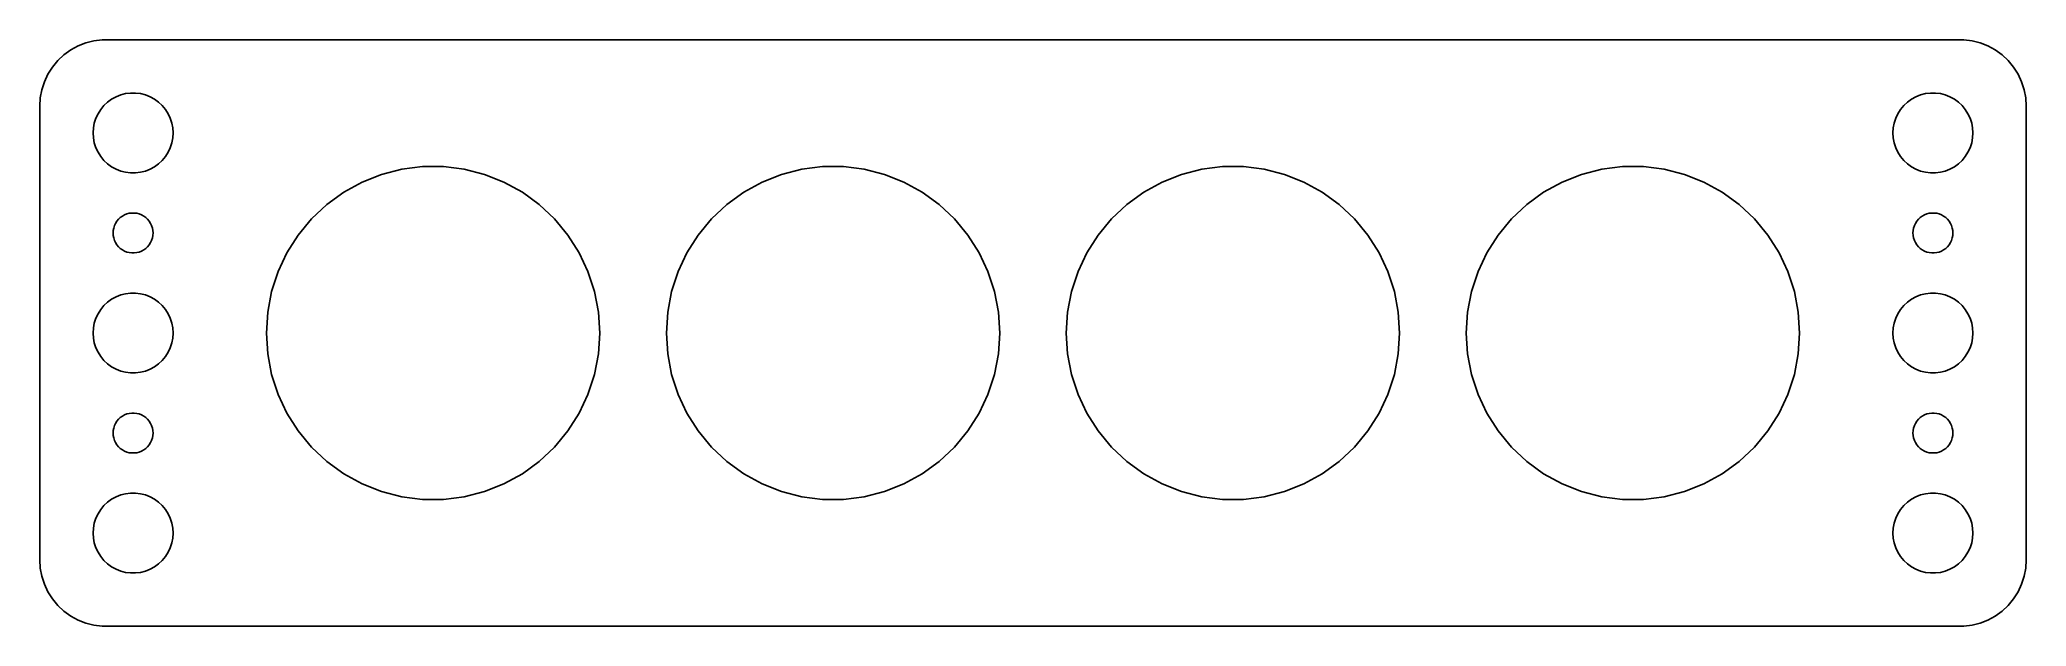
# Model space of a CAD drawing. Header units: metres. Extents: x -74 to 74, y -22 to 22.
import ezdxf

# ---------------------------------------------------------------- set-up
doc = ezdxf.new("R2010")
doc.units = ezdxf.units.M

msp = doc.modelspace()

# ---------------------------------------------------------------- linework, layer by layer
for p, q in [((-72.1791, 21.2216), (-72.6871, 20.8526)), ((-71.6289, 21.5241), (-72.1791, 21.2216)), ((-71.0451, 21.7553), (-71.6289, 21.5241)), ((-70.4369, 21.9114), (-71.0451, 21.7553)), ((-69.8139, 21.9901), (-70.4369, 21.9114)), ((69.8139, 21.9901), (-69.8139, 21.9901)), ((70.4369, 21.9114), (69.8139, 21.9901)), ((71.0451, 21.7553), (70.4369, 21.9114)), ((71.6289, 21.5241), (71.0451, 21.7553)), ((72.1791, 21.2216), (71.6289, 21.5241)), ((72.6871, 20.8526), (72.1791, 21.2216)), ((-73.8815, 19.4088), (-74.1489, 18.8406)), ((-73.5451, 19.9389), (-73.8815, 19.4088)), ((-73.1448, 20.4227), (-73.5451, 19.9389)), ((-72.6871, 20.8526), (-73.1448, 20.4227)), ((73.1448, 20.4227), (72.6871, 20.8526)), ((73.5451, 19.9389), (73.1448, 20.4227)), ((73.8815, 19.4088), (73.5451, 19.9389)), ((74.1489, 18.8406), (73.8815, 19.4088)), ((-74.3429, 18.2434), (-74.4606, 17.6267)), ((-74.1489, 18.8406), (-74.3429, 18.2434)), ((-68.427, 17.8532), (-68.0621, 17.9469)), ((-68.0621, 17.9469), (-67.6884, 17.9941)), ((-67.6884, 17.9941), (-67.3116, 17.9941)), ((-67.3116, 17.9941), (-66.9379, 17.9469)), ((-66.9379, 17.9469), (-66.573, 17.8532)), ((66.573, 17.8532), (66.9379, 17.9469)), ((66.9379, 17.9469), (67.3116, 17.9941)), ((67.3116, 17.9941), (67.6884, 17.9941)), ((67.6884, 17.9941), (68.0621, 17.9469)), ((68.0621, 17.9469), (68.427, 17.8532)), ((74.3429, 18.2434), (74.1489, 18.8406)), ((74.4606, 17.6267), (74.3429, 18.2434)), ((-74.4606, 17.6267), (-74.5, 17)), ((-74.5, 17), (-74.5, -17)), ((-70.2893, 16.1044), (-70.1289, 16.4453)), ((-70.1289, 16.4453), (-69.927, 16.7634)), ((-69.927, 16.7634), (-69.6869, 17.0536)), ((-69.6869, 17.0536), (-69.4123, 17.3115)), ((-69.4123, 17.3115), (-69.1075, 17.533)), ((-69.1075, 17.533), (-68.7773, 17.7145)), ((-68.7773, 17.7145), (-68.427, 17.8532)), ((-66.573, 17.8532), (-66.2227, 17.7145)), ((-66.2227, 17.7145), (-65.8925, 17.533)), ((-65.8925, 17.533), (-65.5877, 17.3115)), ((-65.5877, 17.3115), (-65.3131, 17.0536)), ((-65.3131, 17.0536), (-65.073, 16.7634)), ((-65.073, 16.7634), (-64.8711, 16.4453)), ((-64.8711, 16.4453), (-64.7107, 16.1044)), ((64.7107, 16.1044), (64.8711, 16.4453)), ((64.8711, 16.4453), (65.073, 16.7634)), ((65.073, 16.7634), (65.3131, 17.0536)), ((65.3131, 17.0536), (65.5877, 17.3115)), ((65.5877, 17.3115), (65.8925, 17.533)), ((65.8925, 17.533), (66.2227, 17.7145)), ((66.2227, 17.7145), (66.573, 17.8532)), ((68.427, 17.8532), (68.7773, 17.7145)), ((68.7773, 17.7145), (69.1075, 17.533)), ((69.1075, 17.533), (69.4123, 17.3115)), ((69.4123, 17.3115), (69.6869, 17.0536)), ((69.6869, 17.0536), (69.927, 16.7634)), ((69.927, 16.7634), (70.1289, 16.4453)), ((70.1289, 16.4453), (70.2893, 16.1044)), ((74.5, 17), (74.4606, 17.6267)), ((74.5, -17), (74.5, 17)), ((-70.5, 15), (-70.4763, 15.376)), ((-70.4763, 14.624), (-70.5, 15)), ((-70.4763, 15.376), (-70.4057, 15.7461)), ((-70.4057, 15.7461), (-70.2893, 16.1044)), ((-64.7107, 16.1044), (-64.5943, 15.7461)), ((-64.5943, 15.7461), (-64.5237, 15.376)), ((-64.5237, 15.376), (-64.5, 15)), ((-64.5, 15), (-64.5237, 14.624)), ((64.5, 15), (64.5237, 15.376)), ((64.5237, 14.624), (64.5, 15)), ((64.5237, 15.376), (64.5943, 15.7461)), ((64.5943, 15.7461), (64.7107, 16.1044)), ((70.2893, 16.1044), (70.4057, 15.7461)), ((70.4057, 15.7461), (70.4763, 15.376)), ((70.4763, 15.376), (70.5, 15)), ((70.5, 15), (70.4763, 14.624)), ((-70.4057, 14.2539), (-70.4763, 14.624)), ((-70.2893, 13.8956), (-70.4057, 14.2539)), ((-70.1289, 13.5547), (-70.2893, 13.8956)), ((-69.927, 13.2366), (-70.1289, 13.5547)), ((-64.8711, 13.5547), (-65.073, 13.2366)), ((-64.7107, 13.8956), (-64.8711, 13.5547)), ((-64.5943, 14.2539), (-64.7107, 13.8956)), ((-64.5237, 14.624), (-64.5943, 14.2539)), ((64.5943, 14.2539), (64.5237, 14.624)), ((64.7107, 13.8956), (64.5943, 14.2539)), ((64.8711, 13.5547), (64.7107, 13.8956)), ((65.073, 13.2366), (64.8711, 13.5547)), ((70.1289, 13.5547), (69.927, 13.2366)), ((70.2893, 13.8956), (70.1289, 13.5547)), ((70.4057, 14.2539), (70.2893, 13.8956)), ((70.4763, 14.624), (70.4057, 14.2539)), ((-69.6869, 12.9464), (-69.927, 13.2366)), ((-69.4123, 12.6884), (-69.6869, 12.9464)), ((-69.1075, 12.467), (-69.4123, 12.6884)), ((-68.7773, 12.2855), (-69.1075, 12.467)), ((-68.427, 12.1468), (-68.7773, 12.2855)), ((-68.0621, 12.0531), (-68.427, 12.1468)), ((-67.6884, 12.0059), (-68.0621, 12.0531)), ((-67.3116, 12.0059), (-67.6884, 12.0059)), ((-66.9379, 12.0531), (-67.3116, 12.0059)), ((-66.573, 12.1468), (-66.9379, 12.0531)), ((-66.2227, 12.2855), (-66.573, 12.1468)), ((-65.8925, 12.467), (-66.2227, 12.2855)), ((-65.5877, 12.6884), (-65.8925, 12.467)), ((-65.3131, 12.9464), (-65.5877, 12.6884)), ((-65.073, 13.2366), (-65.3131, 12.9464)), ((-48.8627, 11.8882), (-47.3423, 12.2786)), ((-47.3423, 12.2786), (-45.7849, 12.4753)), ((-45.7849, 12.4753), (-44.2151, 12.4753)), ((-44.2151, 12.4753), (-42.6577, 12.2786)), ((-42.6577, 12.2786), (-41.1373, 11.8882)), ((-18.8627, 11.8882), (-17.3423, 12.2786)), ((-17.3423, 12.2786), (-15.7849, 12.4753)), ((-15.7849, 12.4753), (-14.2151, 12.4753)), ((-14.2151, 12.4753), (-12.6577, 12.2786)), ((-12.6577, 12.2786), (-11.1373, 11.8882)), ((11.1373, 11.8882), (12.6577, 12.2786)), ((12.6577, 12.2786), (14.2151, 12.4753)), ((14.2151, 12.4753), (15.7849, 12.4753)), ((15.7849, 12.4753), (17.3423, 12.2786)), ((17.3423, 12.2786), (18.8627, 11.8882)), ((41.1373, 11.8882), (42.6577, 12.2786)), ((42.6577, 12.2786), (44.2151, 12.4753)), ((44.2151, 12.4753), (45.7849, 12.4753)), ((45.7849, 12.4753), (47.3423, 12.2786)), ((47.3423, 12.2786), (48.8627, 11.8882)), ((65.3131, 12.9464), (65.073, 13.2366)), ((65.5877, 12.6884), (65.3131, 12.9464)), ((65.8925, 12.467), (65.5877, 12.6884)), ((66.2227, 12.2855), (65.8925, 12.467)), ((66.573, 12.1468), (66.2227, 12.2855)), ((66.9379, 12.0531), (66.573, 12.1468)), ((67.3116, 12.0059), (66.9379, 12.0531)), ((67.6884, 12.0059), (67.3116, 12.0059)), ((68.0621, 12.0531), (67.6884, 12.0059)), ((68.427, 12.1468), (68.0621, 12.0531)), ((68.7773, 12.2855), (68.427, 12.1468)), ((69.1075, 12.467), (68.7773, 12.2855)), ((69.4123, 12.6884), (69.1075, 12.467)), ((69.6869, 12.9464), (69.4123, 12.6884)), ((69.927, 13.2366), (69.6869, 12.9464)), ((-52.9678, 9.63141), (-51.6978, 10.5541)), ((-51.6978, 10.5541), (-50.3222, 11.3103)), ((-50.3222, 11.3103), (-48.8627, 11.8882)), ((-41.1373, 11.8882), (-39.6777, 11.3103)), ((-39.6777, 11.3103), (-38.3022, 10.5541)), ((-38.3022, 10.5541), (-37.0322, 9.63141)), ((-22.9678, 9.63141), (-21.6978, 10.5541)), ((-21.6978, 10.5541), (-20.3222, 11.3103)), ((-20.3222, 11.3103), (-18.8627, 11.8882)), ((-11.1373, 11.8882), (-9.67775, 11.3103)), ((-9.67775, 11.3103), (-8.30215, 10.5541)), ((-8.30215, 10.5541), (-7.0322, 9.63141)), ((7.0322, 9.63141), (8.30215, 10.5541)), ((8.30215, 10.5541), (9.67775, 11.3103)), ((9.67775, 11.3103), (11.1373, 11.8882)), ((18.8627, 11.8882), (20.3222, 11.3103)), ((20.3222, 11.3103), (21.6978, 10.5541)), ((21.6978, 10.5541), (22.9678, 9.63141)), ((37.0322, 9.63141), (38.3022, 10.5541)), ((38.3022, 10.5541), (39.6777, 11.3103)), ((39.6777, 11.3103), (41.1373, 11.8882)), ((48.8627, 11.8882), (50.3222, 11.3103)), ((50.3222, 11.3103), (51.6978, 10.5541)), ((51.6978, 10.5541), (52.9678, 9.63141)), ((-67.9635, 8.92657), (-67.7811, 8.97342)), ((-67.7811, 8.97342), (-67.5942, 8.99704)), ((-67.5942, 8.99704), (-67.4058, 8.99704)), ((-67.4058, 8.99704), (-67.2189, 8.97342)), ((-67.2189, 8.97342), (-67.0365, 8.92657)), ((-54.1121, 8.55682), (-52.9678, 9.63141)), ((-37.0322, 9.63141), (-35.8879, 8.55682)), ((-24.1121, 8.55682), (-22.9678, 9.63141)), ((-7.0322, 9.63141), (-5.88788, 8.55682)), ((5.88788, 8.55682), (7.0322, 9.63141)), ((22.9678, 9.63141), (24.1121, 8.55682)), ((35.8879, 8.55682), (37.0322, 9.63141)), ((52.9678, 9.63141), (54.1121, 8.55682)), ((67.0365, 8.92657), (67.2189, 8.97342)), ((67.2189, 8.97342), (67.4058, 8.99704)), ((67.4058, 8.99704), (67.5942, 8.99704)), ((67.5942, 8.99704), (67.7811, 8.97342)), ((67.7811, 8.97342), (67.9635, 8.92657)), ((-69, 7.5), (-68.9882, 7.68799)), ((-68.9882, 7.312), (-69, 7.5)), ((-68.9882, 7.68799), (-68.9529, 7.87303)), ((-68.9529, 7.87303), (-68.8947, 8.05219)), ((-68.8947, 8.05219), (-68.8145, 8.22263)), ((-68.8145, 8.22263), (-68.7135, 8.38167)), ((-68.7135, 8.38167), (-68.5934, 8.52681)), ((-68.5934, 8.52681), (-68.4561, 8.65576)), ((-68.4561, 8.65576), (-68.3037, 8.76648)), ((-68.3037, 8.76648), (-68.1387, 8.85724)), ((-68.1387, 8.85724), (-67.9635, 8.92657)), ((-67.0365, 8.92657), (-66.8613, 8.85724)), ((-66.8613, 8.85724), (-66.6963, 8.76648)), ((-66.6963, 8.76648), (-66.5439, 8.65576)), ((-66.5439, 8.65576), (-66.4065, 8.52681)), ((-66.4065, 8.52681), (-66.2865, 8.38167)), ((-66.2865, 8.38167), (-66.1855, 8.22263)), ((-66.1855, 8.22263), (-66.1053, 8.05219)), ((-66.1053, 8.05219), (-66.0471, 7.87303)), ((-66.0471, 7.87303), (-66.0118, 7.68799)), ((-66.0118, 7.68799), (-66, 7.5)), ((-66, 7.5), (-66.0118, 7.312)), ((-55.1127, 7.34731), (-54.1121, 8.55682)), ((-35.8879, 8.55682), (-34.8873, 7.34731)), ((-25.1127, 7.34731), (-24.1121, 8.55682)), ((-5.88788, 8.55682), (-4.88728, 7.34731)), ((4.88728, 7.34731), (5.88788, 8.55682)), ((24.1121, 8.55682), (25.1127, 7.34731)), ((34.8873, 7.34731), (35.8879, 8.55682)), ((54.1121, 8.55682), (55.1127, 7.34731)), ((66, 7.5), (66.0118, 7.68799)), ((66.0118, 7.312), (66, 7.5)), ((66.0118, 7.68799), (66.0471, 7.87303)), ((66.0471, 7.87303), (66.1053, 8.05219)), ((66.1053, 8.05219), (66.1855, 8.22263)), ((66.1855, 8.22263), (66.2865, 8.38167)), ((66.2865, 8.38167), (66.4065, 8.52681)), ((66.4065, 8.52681), (66.5439, 8.65576)), ((66.5439, 8.65576), (66.6963, 8.76648)), ((66.6963, 8.76648), (66.8613, 8.85724)), ((66.8613, 8.85724), (67.0365, 8.92657)), ((67.9635, 8.92657), (68.1387, 8.85724)), ((68.1387, 8.85724), (68.3037, 8.76648)), ((68.3037, 8.76648), (68.4561, 8.65576)), ((68.4561, 8.65576), (68.5934, 8.52681)), ((68.5934, 8.52681), (68.7135, 8.38167)), ((68.7135, 8.38167), (68.8145, 8.22263)), ((68.8145, 8.22263), (68.8947, 8.05219)), ((68.8947, 8.05219), (68.9529, 7.87303)), ((68.9529, 7.87303), (68.9882, 7.68799)), ((68.9882, 7.68799), (69, 7.5)), ((69, 7.5), (68.9882, 7.312)), ((-68.9529, 7.12695), (-68.9882, 7.312)), ((-68.8947, 6.9478), (-68.9529, 7.12695)), ((-68.8145, 6.77736), (-68.8947, 6.9478)), ((-68.7135, 6.61832), (-68.8145, 6.77736)), ((-68.5934, 6.47318), (-68.7135, 6.61832)), ((-68.4561, 6.34422), (-68.5934, 6.47318)), ((-68.3037, 6.23351), (-68.4561, 6.34422)), ((-68.1387, 6.14275), (-68.3037, 6.23351)), ((-67.9635, 6.07341), (-68.1387, 6.14275)), ((-67.7811, 6.02657), (-67.9635, 6.07341)), ((-67.5942, 6.00294), (-67.7811, 6.02657)), ((-67.4058, 6.00294), (-67.5942, 6.00294)), ((-67.2189, 6.02657), (-67.4058, 6.00294)), ((-67.0365, 6.07341), (-67.2189, 6.02657)), ((-66.8613, 6.14275), (-67.0365, 6.07341)), ((-66.6963, 6.23351), (-66.8613, 6.14275)), ((-66.5439, 6.34422), (-66.6963, 6.23351)), ((-66.4065, 6.47318), (-66.5439, 6.34422)), ((-66.2865, 6.61832), (-66.4065, 6.47318)), ((-66.1855, 6.77736), (-66.2865, 6.61832)), ((-66.1053, 6.9478), (-66.1855, 6.77736)), ((-66.0471, 7.12695), (-66.1053, 6.9478)), ((-66.0118, 7.312), (-66.0471, 7.12695)), ((-56.6222, 4.60155), (-55.9538, 6.02191)), ((-55.9538, 6.02191), (-55.1127, 7.34731)), ((-34.8873, 7.34731), (-34.0462, 6.02191)), ((-34.0462, 6.02191), (-33.3778, 4.60155)), ((-26.6222, 4.60155), (-25.9538, 6.02191)), ((-25.9538, 6.02191), (-25.1127, 7.34731)), ((-4.88728, 7.34731), (-4.04616, 6.02191)), ((-4.04616, 6.02191), (-3.37779, 4.60155)), ((3.37779, 4.60155), (4.04616, 6.02191)), ((4.04616, 6.02191), (4.88728, 7.34731)), ((25.1127, 7.34731), (25.9538, 6.02191)), ((25.9538, 6.02191), (26.6222, 4.60155)), ((33.3778, 4.60155), (34.0462, 6.02191)), ((34.0462, 6.02191), (34.8873, 7.34731)), ((55.1127, 7.34731), (55.9538, 6.02191)), ((55.9538, 6.02191), (56.6222, 4.60155)), ((66.0471, 7.12695), (66.0118, 7.312)), ((66.1053, 6.9478), (66.0471, 7.12695)), ((66.1855, 6.77736), (66.1053, 6.9478)), ((66.2865, 6.61832), (66.1855, 6.77736)), ((66.4065, 6.47318), (66.2865, 6.61832)), ((66.5439, 6.34422), (66.4065, 6.47318)), ((66.6963, 6.23351), (66.5439, 6.34422)), ((66.8613, 6.14275), (66.6963, 6.23351)), ((67.0365, 6.07341), (66.8613, 6.14275)), ((67.2189, 6.02657), (67.0365, 6.07341)), ((67.4058, 6.00294), (67.2189, 6.02657)), ((67.5942, 6.00294), (67.4058, 6.00294)), ((67.7811, 6.02657), (67.5942, 6.00294)), ((67.9635, 6.07341), (67.7811, 6.02657)), ((68.1387, 6.14275), (67.9635, 6.07341)), ((68.3037, 6.23351), (68.1387, 6.14275)), ((68.4561, 6.34422), (68.3037, 6.23351)), ((68.5934, 6.47318), (68.4561, 6.34422)), ((68.7135, 6.61832), (68.5934, 6.47318)), ((68.8145, 6.77736), (68.7135, 6.61832)), ((68.8947, 6.9478), (68.8145, 6.77736)), ((68.9529, 7.12695), (68.8947, 6.9478)), ((68.9882, 7.312), (68.9529, 7.12695)), ((-57.1073, 3.10861), (-56.6222, 4.60155)), ((-33.3778, 4.60155), (-32.8927, 3.10861)), ((-27.1073, 3.10861), (-26.6222, 4.60155)), ((-3.37779, 4.60155), (-2.8927, 3.10861)), ((2.8927, 3.10861), (3.37779, 4.60155)), ((26.6222, 4.60155), (27.1073, 3.10861)), ((32.8927, 3.10861), (33.3778, 4.60155)), ((56.6222, 4.60155), (57.1073, 3.10861)), ((-68.0621, 2.94685), (-67.6884, 2.99408)), ((-67.6884, 2.99408), (-67.3116, 2.99408)), ((-67.3116, 2.99408), (-66.9379, 2.94685)), ((-57.4014, 1.56665), (-57.1073, 3.10861)), ((-32.8927, 3.10861), (-32.5986, 1.56665)), ((-27.4014, 1.56665), (-27.1073, 3.10861)), ((-2.8927, 3.10861), (-2.59856, 1.56665)), ((2.59856, 1.56665), (2.8927, 3.10861)), ((27.1073, 3.10861), (27.4014, 1.56665)), ((32.5986, 1.56665), (32.8927, 3.10861)), ((57.1073, 3.10861), (57.4014, 1.56665)), ((66.9379, 2.94685), (67.3116, 2.99408)), ((67.3116, 2.99408), (67.6884, 2.99408)), ((67.6884, 2.99408), (68.0621, 2.94685)), ((-70.1289, 1.44525), (-69.927, 1.76335)), ((-69.927, 1.76335), (-69.6869, 2.05363)), ((-69.6869, 2.05363), (-69.4123, 2.31154)), ((-69.4123, 2.31154), (-69.1075, 2.53297)), ((-69.1075, 2.53297), (-68.7773, 2.71448)), ((-68.7773, 2.71448), (-68.427, 2.85316)), ((-68.427, 2.85316), (-68.0621, 2.94685)), ((-66.9379, 2.94685), (-66.573, 2.85316)), ((-66.573, 2.85316), (-66.2227, 2.71448)), ((-66.2227, 2.71448), (-65.8925, 2.53297)), ((-65.8925, 2.53297), (-65.5877, 2.31154)), ((-65.5877, 2.31154), (-65.3131, 2.05363)), ((-65.3131, 2.05363), (-65.073, 1.76335)), ((-65.073, 1.76335), (-64.8711, 1.44525)), ((-57.5, 0), (-57.4014, 1.56665)), ((-32.5986, 1.56665), (-32.5, 0)), ((-27.5, 0), (-27.4014, 1.56665)), ((-2.59856, 1.56665), (-2.5, 0)), ((2.5, 0), (2.59856, 1.56665)), ((27.4014, 1.56665), (27.5, 0)), ((32.5, 0), (32.5986, 1.56665)), ((57.4014, 1.56665), (57.5, 0)), ((64.8711, 1.44525), (65.073, 1.76335)), ((65.073, 1.76335), (65.3131, 2.05363)), ((65.3131, 2.05363), (65.5877, 2.31154)), ((65.5877, 2.31154), (65.8925, 2.53297)), ((65.8925, 2.53297), (66.2227, 2.71448)), ((66.2227, 2.71448), (66.573, 2.85316)), ((66.573, 2.85316), (66.9379, 2.94685)), ((68.0621, 2.94685), (68.427, 2.85316)), ((68.427, 2.85316), (68.7773, 2.71448)), ((68.7773, 2.71448), (69.1075, 2.53297)), ((69.1075, 2.53297), (69.4123, 2.31154)), ((69.4123, 2.31154), (69.6869, 2.05363)), ((69.6869, 2.05363), (69.927, 1.76335)), ((69.927, 1.76335), (70.1289, 1.44525)), ((-70.5, 0), (-70.4763, 0.37599)), ((-70.4763, -0.37599), (-70.5, 0)), ((-70.4763, 0.37599), (-70.4057, 0.74606)), ((-70.4057, 0.74606), (-70.2893, 1.10437)), ((-70.2893, 1.10437), (-70.1289, 1.44525)), ((-64.8711, 1.44525), (-64.7107, 1.10437)), ((-64.7107, 1.10437), (-64.5943, 0.74606)), ((-64.5943, 0.74606), (-64.5237, 0.37599)), ((-64.5237, 0.37599), (-64.5, 0)), ((-64.5, 0), (-64.5237, -0.37599)), ((-57.4014, -1.56665), (-57.5, 0)), ((-32.5, 0), (-32.5986, -1.56665)), ((-27.4014, -1.56665), (-27.5, 0)), ((-2.5, 0), (-2.59856, -1.56665)), ((2.59856, -1.56665), (2.5, 0)), ((27.5, 0), (27.4014, -1.56665)), ((32.5986, -1.56665), (32.5, 0)), ((57.5, 0), (57.4014, -1.56665)), ((64.5, 0), (64.5237, 0.37599)), ((64.5237, -0.37599), (64.5, 0)), ((64.5237, 0.37599), (64.5943, 0.74606)), ((64.5943, 0.74606), (64.7107, 1.10437)), ((64.7107, 1.10437), (64.8711, 1.44525)), ((70.1289, 1.44525), (70.2893, 1.10437)), ((70.2893, 1.10437), (70.4057, 0.74606)), ((70.4057, 0.74606), (70.4763, 0.37599)), ((70.4763, 0.37599), (70.5, 0)), ((70.5, 0), (70.4763, -0.37599)), ((-70.4057, -0.74606), (-70.4763, -0.37599)), ((-70.2893, -1.10437), (-70.4057, -0.74606)), ((-70.1289, -1.44525), (-70.2893, -1.10437)), ((-69.927, -1.76335), (-70.1289, -1.44525)), ((-64.8711, -1.44525), (-65.073, -1.76335)), ((-64.7107, -1.10437), (-64.8711, -1.44525)), ((-64.5943, -0.74606), (-64.7107, -1.10437)), ((-64.5237, -0.37599), (-64.5943, -0.74606)), ((64.5943, -0.74606), (64.5237, -0.37599)), ((64.7107, -1.10437), (64.5943, -0.74606)), ((64.8711, -1.44525), (64.7107, -1.10437)), ((65.073, -1.76335), (64.8711, -1.44525)), ((70.1289, -1.44525), (69.927, -1.76335)), ((70.2893, -1.10437), (70.1289, -1.44525)), ((70.4057, -0.74606), (70.2893, -1.10437)), ((70.4763, -0.37599), (70.4057, -0.74606)), ((-69.6869, -2.05363), (-69.927, -1.76335)), ((-69.4123, -2.31154), (-69.6869, -2.05363)), ((-69.1075, -2.53297), (-69.4123, -2.31154)), ((-68.7773, -2.71448), (-69.1075, -2.53297)), ((-68.427, -2.85316), (-68.7773, -2.71448)), ((-68.0621, -2.94685), (-68.427, -2.85316)), ((-67.6884, -2.99408), (-68.0621, -2.94685)), ((-66.9379, -2.94685), (-67.3116, -2.99408)), ((-66.573, -2.85316), (-66.9379, -2.94685)), ((-66.2227, -2.71448), (-66.573, -2.85316)), ((-65.8925, -2.53297), (-66.2227, -2.71448)), ((-65.5877, -2.31154), (-65.8925, -2.53297)), ((-65.3131, -2.05363), (-65.5877, -2.31154)), ((-65.073, -1.76335), (-65.3131, -2.05363)), ((-57.1073, -3.10861), (-57.4014, -1.56665)), ((-32.5986, -1.56665), (-32.8927, -3.10861)), ((-27.1073, -3.10861), (-27.4014, -1.56665)), ((-2.59856, -1.56665), (-2.8927, -3.10861)), ((2.8927, -3.10861), (2.59856, -1.56665)), ((27.4014, -1.56665), (27.1073, -3.10861)), ((32.8927, -3.10861), (32.5986, -1.56665)), ((57.4014, -1.56665), (57.1073, -3.10861)), ((65.3131, -2.05363), (65.073, -1.76335)), ((65.5877, -2.31154), (65.3131, -2.05363)), ((65.8925, -2.53297), (65.5877, -2.31154)), ((66.2227, -2.71448), (65.8925, -2.53297)), ((66.573, -2.85316), (66.2227, -2.71448)), ((66.9379, -2.94685), (66.573, -2.85316)), ((67.3116, -2.99408), (66.9379, -2.94685)), ((68.0621, -2.94685), (67.6884, -2.99408)), ((68.427, -2.85316), (68.0621, -2.94685)), ((68.7773, -2.71448), (68.427, -2.85316)), ((69.1075, -2.53297), (68.7773, -2.71448)), ((69.4123, -2.31154), (69.1075, -2.53297)), ((69.6869, -2.05363), (69.4123, -2.31154)), ((69.927, -1.76335), (69.6869, -2.05363)), ((-67.3116, -2.99408), (-67.6884, -2.99408)), ((-56.6222, -4.60155), (-57.1073, -3.10861)), ((-32.8927, -3.10861), (-33.3778, -4.60155)), ((-26.6222, -4.60155), (-27.1073, -3.10861)), ((-2.8927, -3.10861), (-3.37779, -4.60155)), ((3.37779, -4.60155), (2.8927, -3.10861)), ((27.1073, -3.10861), (26.6222, -4.60155)), ((33.3778, -4.60155), (32.8927, -3.10861)), ((57.1073, -3.10861), (56.6222, -4.60155)), ((67.6884, -2.99408), (67.3116, -2.99408)), ((-55.9538, -6.02191), (-56.6222, -4.60155)), ((-33.3778, -4.60155), (-34.0462, -6.02191)), ((-25.9538, -6.02191), (-26.6222, -4.60155)), ((-3.37779, -4.60155), (-4.04616, -6.02191)), ((4.04616, -6.02191), (3.37779, -4.60155)), ((26.6222, -4.60155), (25.9538, -6.02191)), ((34.0462, -6.02191), (33.3778, -4.60155)), ((56.6222, -4.60155), (55.9538, -6.02191)), ((-69, -7.5), (-68.9882, -7.312)), ((-68.9882, -7.312), (-68.9529, -7.12695)), ((-68.9529, -7.12695), (-68.8947, -6.9478)), ((-68.8947, -6.9478), (-68.8145, -6.77736)), ((-68.8145, -6.77736), (-68.7135, -6.61832)), ((-68.7135, -6.61832), (-68.5934, -6.47318)), ((-68.5934, -6.47318), (-68.4561, -6.34422)), ((-68.4561, -6.34422), (-68.3037, -6.23351)), ((-68.3037, -6.23351), (-68.1387, -6.14275)), ((-68.1387, -6.14275), (-67.9635, -6.07341)), ((-67.9635, -6.07341), (-67.7811, -6.02657)), ((-67.7811, -6.02657), (-67.5942, -6.00294)), ((-67.5942, -6.00294), (-67.4058, -6.00294)), ((-67.4058, -6.00294), (-67.2189, -6.02657)), ((-67.2189, -6.02657), (-67.0365, -6.07341)), ((-67.0365, -6.07341), (-66.8613, -6.14275)), ((-66.8613, -6.14275), (-66.6963, -6.23351)), ((-66.6963, -6.23351), (-66.5439, -6.34422)), ((-66.5439, -6.34422), (-66.4065, -6.47318)), ((-66.4065, -6.47318), (-66.2865, -6.61832)), ((-66.2865, -6.61832), (-66.1855, -6.77736)), ((-66.1855, -6.77736), (-66.1053, -6.9478)), ((-66.1053, -6.9478), (-66.0471, -7.12695)), ((-66.0471, -7.12695), (-66.0118, -7.312)), ((-66.0118, -7.312), (-66, -7.5)), ((-55.1127, -7.34731), (-55.9538, -6.02191)), ((-54.1121, -8.55682), (-55.1127, -7.34731)), ((-34.8873, -7.34731), (-35.8879, -8.55682)), ((-34.0462, -6.02191), (-34.8873, -7.34731)), ((-25.1127, -7.34731), (-25.9538, -6.02191)), ((-24.1121, -8.55682), (-25.1127, -7.34731)), ((-4.88728, -7.34731), (-5.88788, -8.55682)), ((-4.04616, -6.02191), (-4.88728, -7.34731)), ((4.88728, -7.34731), (4.04616, -6.02191)), ((5.88788, -8.55682), (4.88728, -7.34731)), ((25.1127, -7.34731), (24.1121, -8.55682)), ((25.9538, -6.02191), (25.1127, -7.34731)), ((34.8873, -7.34731), (34.0462, -6.02191)), ((35.8879, -8.55682), (34.8873, -7.34731)), ((55.1127, -7.34731), (54.1121, -8.55682)), ((55.9538, -6.02191), (55.1127, -7.34731)), ((66, -7.5), (66.0118, -7.312)), ((66.0118, -7.312), (66.0471, -7.12695)), ((66.0471, -7.12695), (66.1053, -6.9478)), ((66.1053, -6.9478), (66.1855, -6.77736)), ((66.1855, -6.77736), (66.2865, -6.61832)), ((66.2865, -6.61832), (66.4065, -6.47318)), ((66.4065, -6.47318), (66.5439, -6.34422)), ((66.5439, -6.34422), (66.6963, -6.23351)), ((66.6963, -6.23351), (66.8613, -6.14275)), ((66.8613, -6.14275), (67.0365, -6.07341)), ((67.0365, -6.07341), (67.2189, -6.02657)), ((67.2189, -6.02657), (67.4058, -6.00294)), ((67.4058, -6.00294), (67.5942, -6.00294)), ((67.5942, -6.00294), (67.7811, -6.02657)), ((67.7811, -6.02657), (67.9635, -6.07341)), ((67.9635, -6.07341), (68.1387, -6.14275)), ((68.1387, -6.14275), (68.3037, -6.23351)), ((68.3037, -6.23351), (68.4561, -6.34422)), ((68.4561, -6.34422), (68.5934, -6.47318)), ((68.5934, -6.47318), (68.7135, -6.61832)), ((68.7135, -6.61832), (68.8145, -6.77736)), ((68.8145, -6.77736), (68.8947, -6.9478)), ((68.8947, -6.9478), (68.9529, -7.12695)), ((68.9529, -7.12695), (68.9882, -7.312)), ((68.9882, -7.312), (69, -7.5)), ((-68.9882, -7.68799), (-69, -7.5)), ((-68.9529, -7.87303), (-68.9882, -7.68799)), ((-68.8947, -8.05219), (-68.9529, -7.87303)), ((-68.8145, -8.22263), (-68.8947, -8.05219)), ((-68.7135, -8.38167), (-68.8145, -8.22263)), ((-68.5934, -8.52681), (-68.7135, -8.38167)), ((-68.4561, -8.65576), (-68.5934, -8.52681)), ((-68.3037, -8.76648), (-68.4561, -8.65576)), ((-68.1387, -8.85724), (-68.3037, -8.76648)), ((-67.9635, -8.92657), (-68.1387, -8.85724)), ((-67.7811, -8.97342), (-67.9635, -8.92657)), ((-67.0365, -8.92657), (-67.2189, -8.97342)), ((-66.8613, -8.85724), (-67.0365, -8.92657)), ((-66.6963, -8.76648), (-66.8613, -8.85724)), ((-66.5439, -8.65576), (-66.6963, -8.76648)), ((-66.4065, -8.52681), (-66.5439, -8.65576)), ((-66.2865, -8.38167), (-66.4065, -8.52681)), ((-66.1855, -8.22263), (-66.2865, -8.38167)), ((-66.1053, -8.05219), (-66.1855, -8.22263)), ((-66.0471, -7.87303), (-66.1053, -8.05219)), ((-66.0118, -7.68799), (-66.0471, -7.87303)), ((-66, -7.5), (-66.0118, -7.68799)), ((-52.9678, -9.63141), (-54.1121, -8.55682)), ((-35.8879, -8.55682), (-37.0322, -9.63141)), ((-22.9678, -9.63141), (-24.1121, -8.55682)), ((-5.88788, -8.55682), (-7.0322, -9.63141)), ((7.0322, -9.63141), (5.88788, -8.55682)), ((24.1121, -8.55682), (22.9678, -9.63141)), ((37.0322, -9.63141), (35.8879, -8.55682)), ((54.1121, -8.55682), (52.9678, -9.63141)), ((66.0118, -7.68799), (66, -7.5)), ((66.0471, -7.87303), (66.0118, -7.68799)), ((66.1053, -8.05219), (66.0471, -7.87303)), ((66.1855, -8.22263), (66.1053, -8.05219)), ((66.2865, -8.38167), (66.1855, -8.22263)), ((66.4065, -8.52681), (66.2865, -8.38167)), ((66.5439, -8.65576), (66.4065, -8.52681)), ((66.6963, -8.76648), (66.5439, -8.65576)), ((66.8613, -8.85724), (66.6963, -8.76648)), ((67.0365, -8.92657), (66.8613, -8.85724)), ((67.2189, -8.97342), (67.0365, -8.92657)), ((67.9635, -8.92657), (67.7811, -8.97342)), ((68.1387, -8.85724), (67.9635, -8.92657)), ((68.3037, -8.76648), (68.1387, -8.85724)), ((68.4561, -8.65576), (68.3037, -8.76648)), ((68.5934, -8.52681), (68.4561, -8.65576)), ((68.7135, -8.38167), (68.5934, -8.52681)), ((68.8145, -8.22263), (68.7135, -8.38167)), ((68.8947, -8.05219), (68.8145, -8.22263)), ((68.9529, -7.87303), (68.8947, -8.05219)), ((68.9882, -7.68799), (68.9529, -7.87303)), ((69, -7.5), (68.9882, -7.68799)), ((-67.5942, -8.99704), (-67.7811, -8.97342)), ((-67.4058, -8.99704), (-67.5942, -8.99704)), ((-67.2189, -8.97342), (-67.4058, -8.99704)), ((-51.6978, -10.5541), (-52.9678, -9.63141)), ((-37.0322, -9.63141), (-38.3022, -10.5541)), ((-21.6978, -10.5541), (-22.9678, -9.63141)), ((-7.0322, -9.63141), (-8.30215, -10.5541)), ((8.30215, -10.5541), (7.0322, -9.63141)), ((22.9678, -9.63141), (21.6978, -10.5541)), ((38.3022, -10.5541), (37.0322, -9.63141)), ((52.9678, -9.63141), (51.6978, -10.5541)), ((67.4058, -8.99704), (67.2189, -8.97342)), ((67.5942, -8.99704), (67.4058, -8.99704)), ((67.7811, -8.97342), (67.5942, -8.99704)), ((-50.3222, -11.3103), (-51.6978, -10.5541)), ((-48.8627, -11.8882), (-50.3222, -11.3103)), ((-47.3423, -12.2786), (-48.8627, -11.8882)), ((-41.1373, -11.8882), (-42.6577, -12.2786)), ((-39.6777, -11.3103), (-41.1373, -11.8882)), ((-38.3022, -10.5541), (-39.6777, -11.3103)), ((-20.3222, -11.3103), (-21.6978, -10.5541)), ((-18.8627, -11.8882), (-20.3222, -11.3103)), ((-17.3423, -12.2786), (-18.8627, -11.8882)), ((-11.1373, -11.8882), (-12.6577, -12.2786)), ((-9.67775, -11.3103), (-11.1373, -11.8882)), ((-8.30215, -10.5541), (-9.67775, -11.3103)), ((9.67775, -11.3103), (8.30215, -10.5541)), ((11.1373, -11.8882), (9.67775, -11.3103)), ((12.6577, -12.2786), (11.1373, -11.8882)), ((18.8627, -11.8882), (17.3423, -12.2786)), ((20.3222, -11.3103), (18.8627, -11.8882)), ((21.6978, -10.5541), (20.3222, -11.3103)), ((39.6777, -11.3103), (38.3022, -10.5541)), ((41.1373, -11.8882), (39.6777, -11.3103)), ((42.6577, -12.2786), (41.1373, -11.8882)), ((48.8627, -11.8882), (47.3423, -12.2786)), ((50.3222, -11.3103), (48.8627, -11.8882)), ((51.6978, -10.5541), (50.3222, -11.3103)), ((-70.1289, -13.5547), (-69.927, -13.2366)), ((-69.927, -13.2366), (-69.6869, -12.9464)), ((-69.6869, -12.9464), (-69.4123, -12.6884)), ((-69.4123, -12.6884), (-69.1075, -12.467)), ((-69.1075, -12.467), (-68.7773, -12.2855)), ((-68.7773, -12.2855), (-68.427, -12.1468)), ((-68.427, -12.1468), (-68.0621, -12.0531)), ((-68.0621, -12.0531), (-67.6884, -12.0059)), ((-67.6884, -12.0059), (-67.3116, -12.0059)), ((-67.3116, -12.0059), (-66.9379, -12.0531)), ((-66.9379, -12.0531), (-66.573, -12.1468)), ((-66.573, -12.1468), (-66.2227, -12.2855)), ((-66.2227, -12.2855), (-65.8925, -12.467)), ((-65.8925, -12.467), (-65.5877, -12.6884)), ((-65.5877, -12.6884), (-65.3131, -12.9464)), ((-65.3131, -12.9464), (-65.073, -13.2366)), ((-65.073, -13.2366), (-64.8711, -13.5547)), ((-45.7849, -12.4753), (-47.3423, -12.2786)), ((-44.2151, -12.4753), (-45.7849, -12.4753)), ((-42.6577, -12.2786), (-44.2151, -12.4753)), ((-15.7849, -12.4753), (-17.3423, -12.2786)), ((-14.2151, -12.4753), (-15.7849, -12.4753)), ((-12.6577, -12.2786), (-14.2151, -12.4753)), ((14.2151, -12.4753), (12.6577, -12.2786)), ((15.7849, -12.4753), (14.2151, -12.4753)), ((17.3423, -12.2786), (15.7849, -12.4753)), ((44.2151, -12.4753), (42.6577, -12.2786)), ((45.7849, -12.4753), (44.2151, -12.4753)), ((47.3423, -12.2786), (45.7849, -12.4753)), ((64.8711, -13.5547), (65.073, -13.2366)), ((65.073, -13.2366), (65.3131, -12.9464)), ((65.3131, -12.9464), (65.5877, -12.6884)), ((65.5877, -12.6884), (65.8925, -12.467)), ((65.8925, -12.467), (66.2227, -12.2855)), ((66.2227, -12.2855), (66.573, -12.1468)), ((66.573, -12.1468), (66.9379, -12.0531)), ((66.9379, -12.0531), (67.3116, -12.0059)), ((67.3116, -12.0059), (67.6884, -12.0059)), ((67.6884, -12.0059), (68.0621, -12.0531)), ((68.0621, -12.0531), (68.427, -12.1468)), ((68.427, -12.1468), (68.7773, -12.2855)), ((68.7773, -12.2855), (69.1075, -12.467)), ((69.1075, -12.467), (69.4123, -12.6884)), ((69.4123, -12.6884), (69.6869, -12.9464)), ((69.6869, -12.9464), (69.927, -13.2366)), ((69.927, -13.2366), (70.1289, -13.5547)), ((-70.5, -15), (-70.4763, -14.624)), ((-70.4763, -14.624), (-70.4057, -14.2539)), ((-70.4057, -14.2539), (-70.2893, -13.8956)), ((-70.2893, -13.8956), (-70.1289, -13.5547)), ((-64.8711, -13.5547), (-64.7107, -13.8956)), ((-64.7107, -13.8956), (-64.5943, -14.2539)), ((-64.5943, -14.2539), (-64.5237, -14.624)), ((-64.5237, -14.624), (-64.5, -15)), ((64.5, -15), (64.5237, -14.624)), ((64.5237, -14.624), (64.5943, -14.2539)), ((64.5943, -14.2539), (64.7107, -13.8956)), ((64.7107, -13.8956), (64.8711, -13.5547)), ((70.1289, -13.5547), (70.2893, -13.8956)), ((70.2893, -13.8956), (70.4057, -14.2539)), ((70.4057, -14.2539), (70.4763, -14.624)), ((70.4763, -14.624), (70.5, -15)), ((-70.4763, -15.376), (-70.5, -15)), ((-70.4057, -15.7461), (-70.4763, -15.376)), ((-70.2893, -16.1044), (-70.4057, -15.7461)), ((-70.1289, -16.4453), (-70.2893, -16.1044)), ((-64.7107, -16.1044), (-64.8711, -16.4453)), ((-64.5943, -15.7461), (-64.7107, -16.1044)), ((-64.5237, -15.376), (-64.5943, -15.7461)), ((-64.5, -15), (-64.5237, -15.376)), ((64.5237, -15.376), (64.5, -15)), ((64.5943, -15.7461), (64.5237, -15.376)), ((64.7107, -16.1044), (64.5943, -15.7461)), ((64.8711, -16.4453), (64.7107, -16.1044)), ((70.2893, -16.1044), (70.1289, -16.4453)), ((70.4057, -15.7461), (70.2893, -16.1044)), ((70.4763, -15.376), (70.4057, -15.7461)), ((70.5, -15), (70.4763, -15.376)), ((-74.5, -17), (-74.4606, -17.6267)), ((-74.4606, -17.6267), (-74.3429, -18.2434)), ((-69.927, -16.7634), (-70.1289, -16.4453)), ((-69.6869, -17.0536), (-69.927, -16.7634)), ((-69.4123, -17.3115), (-69.6869, -17.0536)), ((-69.1075, -17.533), (-69.4123, -17.3115)), ((-68.7773, -17.7145), (-69.1075, -17.533)), ((-68.427, -17.8532), (-68.7773, -17.7145)), ((-68.0621, -17.9469), (-68.427, -17.8532)), ((-66.573, -17.8532), (-66.9379, -17.9469)), ((-66.2227, -17.7145), (-66.573, -17.8532)), ((-65.8925, -17.533), (-66.2227, -17.7145)), ((-65.5877, -17.3115), (-65.8925, -17.533)), ((-65.3131, -17.0536), (-65.5877, -17.3115)), ((-65.073, -16.7634), (-65.3131, -17.0536)), ((-64.8711, -16.4453), (-65.073, -16.7634)), ((65.073, -16.7634), (64.8711, -16.4453)), ((65.3131, -17.0536), (65.073, -16.7634)), ((65.5877, -17.3115), (65.3131, -17.0536)), ((65.8925, -17.533), (65.5877, -17.3115)), ((66.2227, -17.7145), (65.8925, -17.533)), ((66.573, -17.8532), (66.2227, -17.7145)), ((66.9379, -17.9469), (66.573, -17.8532)), ((68.427, -17.8532), (68.0621, -17.9469)), ((68.7773, -17.7145), (68.427, -17.8532)), ((69.1075, -17.533), (68.7773, -17.7145)), ((69.4123, -17.3115), (69.1075, -17.533)), ((69.6869, -17.0536), (69.4123, -17.3115)), ((69.927, -16.7634), (69.6869, -17.0536)), ((70.1289, -16.4453), (69.927, -16.7634)), ((74.3429, -18.2434), (74.4606, -17.6267)), ((74.4606, -17.6267), (74.5, -17)), ((-74.3429, -18.2434), (-74.1489, -18.8406)), ((-74.1489, -18.8406), (-73.8815, -19.4088)), ((-67.6884, -17.9941), (-68.0621, -17.9469)), ((-67.3116, -17.9941), (-67.6884, -17.9941)), ((-66.9379, -17.9469), (-67.3116, -17.9941)), ((67.3116, -17.9941), (66.9379, -17.9469)), ((67.6884, -17.9941), (67.3116, -17.9941)), ((68.0621, -17.9469), (67.6884, -17.9941)), ((73.8815, -19.4088), (74.1489, -18.8406)), ((74.1489, -18.8406), (74.3429, -18.2434)), ((-73.8815, -19.4088), (-73.5451, -19.9389)), ((-73.5451, -19.9389), (-73.1448, -20.4227)), ((-73.1448, -20.4227), (-72.6871, -20.8526)), ((-72.6871, -20.8526), (-72.1791, -21.2216)), ((72.1791, -21.2216), (72.6871, -20.8526)), ((72.6871, -20.8526), (73.1448, -20.4227)), ((73.1448, -20.4227), (73.5451, -19.9389)), ((73.5451, -19.9389), (73.8815, -19.4088)), ((-72.1791, -21.2216), (-71.6289, -21.5241)), ((-71.6289, -21.5241), (-71.0451, -21.7553)), ((-71.0451, -21.7553), (-70.4369, -21.9114)), ((-70.4369, -21.9114), (-69.8139, -21.9901)), ((-69.8139, -21.9901), (69.8139, -21.9901)), ((69.8139, -21.9901), (70.4369, -21.9114)), ((70.4369, -21.9114), (71.0451, -21.7553)), ((71.0451, -21.7553), (71.6289, -21.5241)), ((71.6289, -21.5241), (72.1791, -21.2216))]:
    msp.add_line(p, q)

doc.saveas('drawing.dxf')
